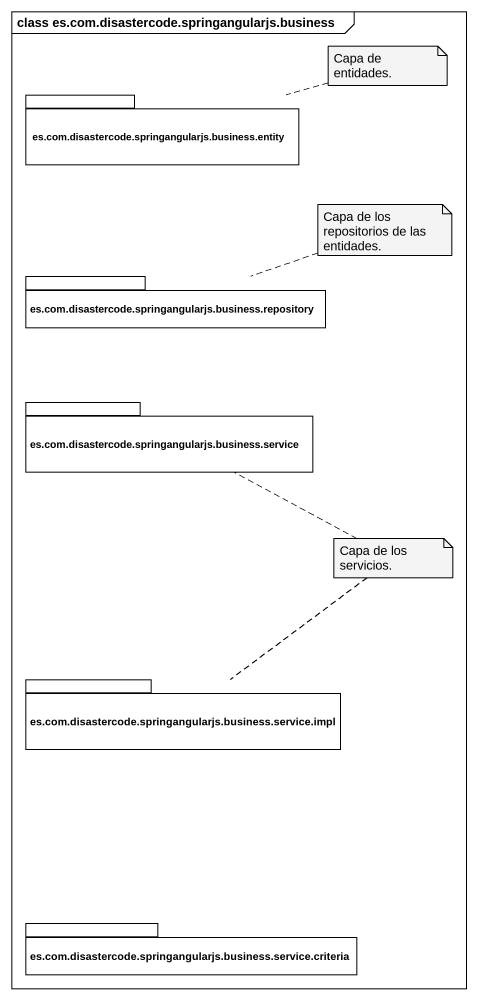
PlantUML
@startuml
mainframe class es.com.disastercode.springangularjs.business
package "es.com.disastercode.springangularjs.business.entity" as es_com_disastercode {
}
package "es.com.disastercode.springangularjs.business.repository" as es_com_disastercode_2 {
}
package "es.com.disastercode.springangularjs.business.service" as es_com_disastercode_3 {
}
package "es.com.disastercode.springangularjs.business.service.impl" as es_com_disastercode_4 {
}
package "es.com.disastercode.springangularjs.business.service.criteria" as es_com_disastercode_5 {
}
note right of es_com_disastercode : Capa de entidades.
note right of es_com_disastercode_2 : Capa de los repositorios de las entidades.
note as N3
  Capa de los servicios.
end note
N3 .. es_com_disastercode_3
N3 .. es_com_disastercode_4
@enduml
